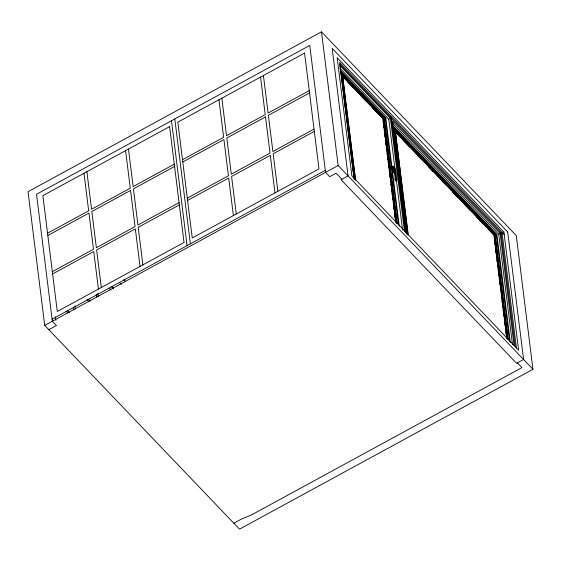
<?xml version="1.0" encoding="UTF-8"?>
<svg xmlns="http://www.w3.org/2000/svg" width="561" height="561" viewBox="0 0 561 561"><rect width="100%" height="100%" fill="white"/><g stroke="black" fill="none" stroke-linecap="round" stroke-linejoin="round"><path stroke-width="0.84" d="M393.352 168.174L394.004 167.942L394.544 168.798L395.764 178.531C394.229 180.032 396.473 182.374 396.865 179.674L395.638 169.948L395.217 169.156L394.614 169.177M321.488 31.837L28.05 191.694L44.705 325.38L239.512 529.163L532.95 369.306L516.295 235.62L321.488 31.837L338.143 165.53L532.95 369.306M47.538 233.222L88.68 210.81L84.003 173.272M174.282 164.177L133.146 186.589L128.469 149.044M182.5 159.703L223.636 137.291L218.958 99.753M309.244 90.658L268.102 113.07L263.432 75.525M47.825 235.494L88.961 213.082L93.47 249.266L52.327 271.671M174.569 166.449L133.427 188.861L137.936 225.038L179.071 202.626M182.781 161.975L223.916 139.563L228.425 175.747L187.29 198.152M309.525 92.93L268.389 115.335L272.891 151.519L314.034 129.107M345.12 97.081L342.687 76.261L383.051 118.49L395.968 222.163M52.615 273.943L93.75 251.538L98.427 289.076M179.359 204.898L138.216 227.31L142.894 264.855M187.57 200.424L228.706 178.012L233.383 215.557M314.314 131.379L273.179 153.791L277.856 191.336M396.858 223.166L384.061 118.322L341.937 74.255L355.092 179.836M398.492 224.961L385.204 118.273L385.8 117.943L341.046 71.128L354.552 179.555M388.352 119.402L391.178 117.873L405.477 232.668M390.694 118.56L391.438 118.147L405.736 232.941M508.224 340.029L495.111 234.729L394.628 129.619L494.865 234.87L507.866 339.3M402.91 193.391L395.372 131.625L494.101 234.905L506.983 338.29M52.096 319.167L325.317 170.327M44.705 325.38L338.143 165.53M48.821 329.693L56.472 325.527L52.348 321.215L36.535 194.274L309.763 45.434L325.576 172.374L329.693 176.687L336.13 173.181L341.937 179.254M394.579 173.307L393.478 172.164A1.101 0.358 61.4 0 1 393.198 171.799L392.293 166.484L392.693 166.266L393.205 170.803M394.678 168.104L394.551 167.76A1.101 0.358 61.4 0 0 394.264 167.388L394.215 167.416A1.101 0.358 61.4 0 1 394.502 167.781L394.628 167.998M394.53 169.955L394.692 171.217L393.591 170.074L394.145 169.773L395.154 177.963L394.888 180.025M392.854 170.993L393.247 170.979M393.478 172.164L393.878 171.947L394.923 173.118M494.101 234.905L488.961 229.996M509.507 341.095L496.254 234.687L496.85 234.358L393.738 126.491L407.202 234.638M515.194 346.684L501.008 232.759L502.004 232.219L516.415 347.876M512.488 344.566L498.75 234.274L500.146 233.516L514.1 345.541M233.832 523.224L241.475 519.058L250.788 515.307L521.968 367.581L517.459 362.925M392.847 166.014L392.903 166.035A1.101 0.358 61.4 0 1 393.17 166.245L394.264 167.388M507.705 232.009L332.182 48.372L348.072 175.916L341.074 179.723L516.59 363.325L523.588 359.517L507.698 231.974M504.199 234.512L339.65 62.39L354.061 178.047M339.854 64.185L501.008 232.759M390.393 118.287L339.931 65.504L354.047 178.875M501.246 234.659L392.644 121.057L406.704 233.951M340.057 68.274L388.787 119.255L395.042 169.492M392.455 123.083L498.75 234.274M341.046 72.088L385.204 118.273M393.738 127.452L496.254 234.687M341.691 74.396L383.815 118.455M346.803 80.223L351.621 85.258M353.423 87.144L355.828 89.662M359.44 93.442L366.663 100.994M371.48 106.029L376.291 111.064M378.1 112.957L379.902 114.844M394.081 129.921L395.898 131.821M402.553 138.784L410.421 147.017M414.663 151.449L419.502 156.512M421.318 158.412L423.134 160.313M427.37 164.745L433.429 171.077M438.87 176.778L443.113 181.21M444.319 182.479L447.951 186.273M451.584 190.074L457.033 195.775M463.695 202.738L471.563 210.971M475.195 214.772L480.637 220.466M482.453 222.366L484.269 224.267M487.902 228.068L494.564 235.031L494.781 236.756M342.533 76.345L382.904 118.567L395.821 222.247M402.307 138.925L404.123 140.818M416.83 154.121L418.043 155.383M439.831 178.181L441.647 180.081M463.442 202.872L465.258 204.772M477.972 218.075L479.178 219.337M487.656 228.201L488.862 229.47M347.806 82.095L353.83 88.4M360.464 95.335L365.884 101.008M372.511 107.936L377.932 113.61M395.225 131.709L493.953 234.982L506.828 338.367M395.077 131.793L396.893 133.693M403.555 140.657L409.614 146.996M416.276 153.966L421.122 159.036M428.387 166.638L433.232 171.708M439.894 178.679L445.953 185.011M452.615 191.981L457.46 197.051M464.732 204.653L470.181 210.354M476.843 217.324L482.292 223.026M392.77 166.463L393.864 167.606M394.579 169.022L395.68 170.172M393.64 170.046L394.741 171.189M395.764 178.531L396.865 179.674M123.855 279.75L125.671 281.643M119.458 282.435L121.274 284.329M111.814 286.601L113.631 288.494M111.239 286.362L113.659 288.894M109.192 288.172L110.994 290.058M88.603 299.286L90.377 301.145M87.109 299.7L88.883 301.559M67.65 310.808L69.452 312.694M66.121 311.187L67.93 313.08M393.324 171.049L393.598 171.582A1.101 0.358 61.4 0 0 393.878 171.947A1.101 0.358 61.4 0 1 393.542 171.603L393.268 170.86M394.874 168.475L395.077 170.06M496.85 234.358L510.321 342.498M495.097 239.351L495.419 241.938M495.636 243.663L495.959 246.251M496.176 247.976L496.499 250.571M496.709 252.296L497.032 254.883M497.355 257.471L497.572 259.196M497.895 261.791L498.217 264.378M498.434 266.103L498.757 268.691M498.967 270.416L499.29 273.004M499.613 275.598L499.83 277.323M500.153 279.911L500.37 281.636M500.693 284.224L501.015 286.818M501.225 288.543L501.548 291.131M501.765 292.856L502.088 295.444M502.411 298.038L502.628 299.763M502.951 302.351L503.161 304.076M503.483 306.664L503.806 309.258M504.023 310.983L504.346 313.571M504.669 316.159L504.886 317.884M505.202 320.478L505.419 322.203M505.742 324.791L505.959 326.516M506.281 329.104L506.604 331.698M506.814 333.423L507.137 336.011M494.774 242.885L494.991 244.624M495.321 247.226L495.531 248.965M495.861 251.573L496.078 253.313M496.401 255.914L496.618 257.653M496.941 260.262L497.158 261.994M498.133 269.82L498.35 271.552M498.673 274.161L498.89 275.9M499.213 278.501L499.43 280.241M499.753 282.849L499.97 284.588M500.293 287.19L500.51 288.929M501.485 296.748L501.702 298.487M502.025 301.096L502.242 302.828M502.572 305.436L502.782 307.176M503.112 309.784L503.329 311.516M503.652 314.125L503.869 315.864M504.297 319.335L504.514 321.074M504.844 323.683L505.054 325.422M505.384 328.024L505.601 329.763M505.924 332.371L506.246 334.98M395.372 131.625L408.254 235.017M403.128 195.13L406.262 220.326M406.48 222.065L407.994 234.225M394.628 129.619L407.742 234.919M394.699 132.347L395.021 134.935M395.239 136.66L395.561 139.254M395.778 140.979L396.101 143.567M396.311 145.292L396.746 148.742M396.957 150.474L397.279 153.062M397.497 154.787L397.819 157.375M398.037 159.1L398.359 161.694M398.569 163.419L398.892 166.007M399.109 167.732L399.537 171.182M399.755 172.914L400.077 175.502M400.295 177.227L400.617 179.815M400.827 181.54L401.15 184.134M401.367 185.859L401.69 188.447M401.907 190.172L402.335 193.622M402.553 195.347L402.875 197.942M403.086 199.667L403.408 202.255M403.625 203.98L403.948 206.567M404.158 208.299L404.481 210.887M404.804 213.475L405.126 216.062M405.344 217.787L405.666 220.382M405.883 222.107L406.206 224.695M406.416 226.42L406.739 229.007M406.956 230.739L407.279 233.327M390.211 116.863L404.509 231.658M396.339 179.885L402.595 230.129M395.863 180.221L395.982 181.168M393.408 168.146L393.591 170.074M385.8 117.943L399.306 226.371M384.061 118.322L397.216 223.895M383.514 118.616L383.731 120.349M384.054 122.95L384.264 124.675M384.594 127.277L384.804 129.002M385.127 131.604L385.456 134.198M385.666 135.93L385.989 138.525M386.206 140.257L386.529 142.852M386.852 145.446L387.069 147.178M387.392 149.773L387.609 151.505M387.932 154.1L388.149 155.832M388.471 158.426L388.794 161.021M389.011 162.753L389.334 165.348M389.657 167.949L389.874 169.674M390.197 172.276L390.414 174.001M390.737 176.603L390.947 178.328M391.276 180.93L391.599 183.524M391.809 185.256L392.139 187.851M392.462 190.445L392.672 192.178M393.002 194.772L393.212 196.504M393.534 199.099L393.752 200.831M394.074 203.426L394.397 206.02M394.614 207.752L394.937 210.354M395.26 212.949L395.477 214.681M395.8 217.275L396.122 219.87M396.339 221.602L396.557 223.334M383.079 121.246L383.289 122.971M383.612 125.566L383.829 127.291M384.257 130.748L384.474 132.473M384.797 135.068L385.014 136.793M385.337 139.387L385.554 141.113M385.877 143.707L386.087 145.432M386.41 148.027L386.627 149.759M387.055 153.209L387.272 154.941M387.595 157.529L387.812 159.261M388.135 161.849L388.352 163.581M388.675 166.168L388.885 167.9M389.208 170.488L389.425 172.22M389.853 175.677L390.07 177.402M390.393 179.997L390.61 181.722M390.933 184.317L391.15 186.042M391.473 188.636L391.795 191.224M392.006 192.956L392.328 195.544M392.651 198.138L392.868 199.863M393.191 202.458L393.408 204.183M393.731 206.778L394.053 209.372M394.271 211.097L394.593 213.692M394.804 215.417L395.126 218.012M342.687 76.261L355.597 179.941M345.331 98.806L345.653 101.401M345.871 103.126L347.378 115.222M347.596 116.947L347.918 119.542M348.129 121.267L348.451 123.862M348.669 125.587L355.45 180.018M341.901 76.121L342.231 78.722M342.441 80.447L342.764 83.049M343.087 85.644L343.304 87.376M343.627 89.97L343.949 92.565M344.166 94.297L344.489 96.892M344.706 98.624L345.029 101.218M345.246 102.951L345.569 105.545M345.892 108.14L346.109 109.872M346.432 112.466L346.754 115.068M346.971 116.793L347.294 119.395M347.511 121.12L348.479 128.911M348.697 130.643L349.019 133.238M349.237 134.97L349.559 137.564M349.769 139.296L350.099 141.891M350.309 143.623L350.744 147.087M350.962 148.812L351.284 151.414M351.495 153.139L351.824 155.741M352.035 157.473L352.357 160.067M352.574 161.799L352.897 164.394M353.114 166.126L353.437 168.721M353.76 171.315L354.082 173.91M354.3 175.642L354.622 178.237M260.549 77.095L265.227 114.633L226.518 135.72L221.84 98.182M274.974 192.9L270.297 155.362L231.588 176.449L236.265 213.986M174.808 118.953L190.361 243.846M171.498 120.755L187.051 245.648M125.587 150.614L130.264 188.159L91.562 209.246L86.885 171.701M140.012 266.419L135.341 228.881L96.632 249.968L101.31 287.505M97.789 293.312L98.21 296.72M96.275 294.693L96.59 297.253M74.985 305.752L75.412 309.195M73.477 307.169L73.8 309.749M55.392 316.888L55.827 320.345M392.293 166.484L392.504 166.252A1.101 0.358 61.4 0 1 392.63 166.329M169.611 126.632L42.867 195.677L57.292 311.488L184.036 242.443L169.611 126.632M304.567 53.113L177.823 122.158L192.248 237.969L318.992 168.924L304.567 53.113M130.552 190.424L91.843 211.511L96.352 247.696L135.054 226.609L130.552 190.424M265.507 116.905L226.798 137.992L231.307 174.176L270.016 153.09L265.507 116.905M503.904 232.135L337.161 57.713L351.866 175.754L518.609 350.176L503.904 232.135"/></g></svg>
